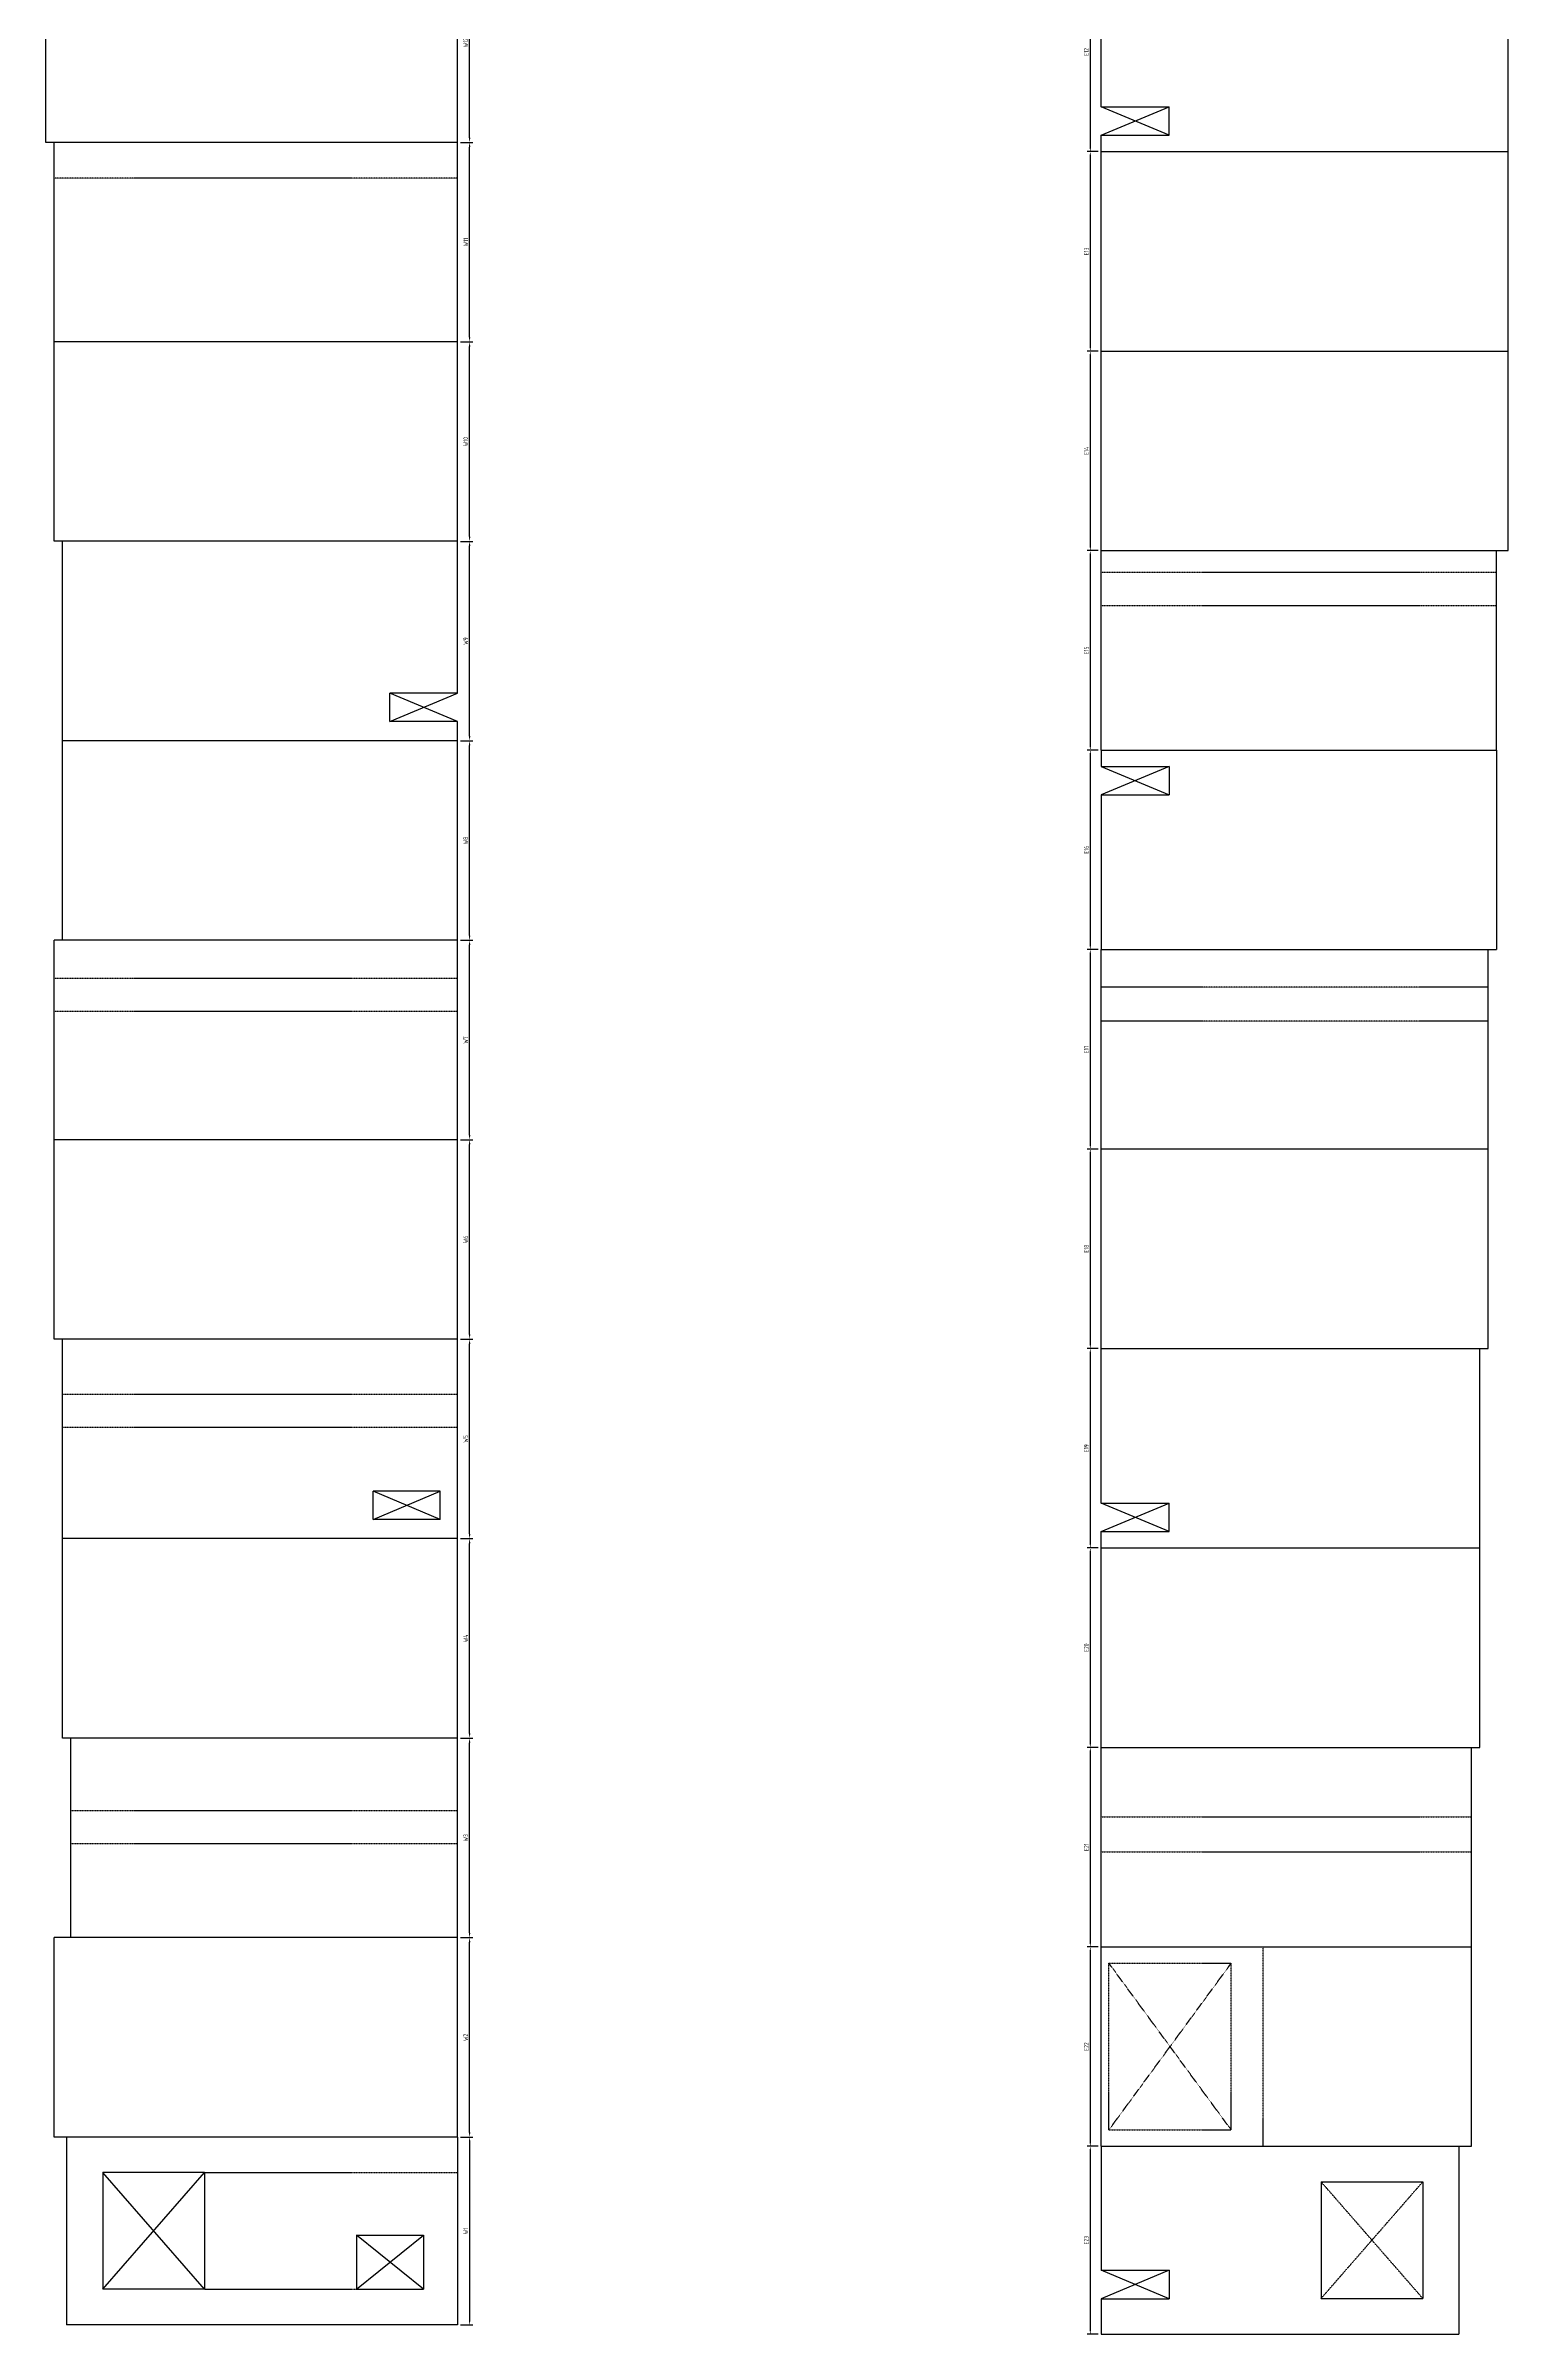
# Model space of a CAD drawing. Header units: inches. Extents: x -10781 to 50822, y -3854 to 38989.
# Drawn here: x -4145 to -2039, y 11462 to 14758 of the extents above; entities that cross this region are included whole.
import ezdxf

# ---------------------------------------------------------------- set-up
doc = ezdxf.new("R2010")
doc.units = ezdxf.units.IN
doc.header["$LTSCALE"] = 0.025
doc.header["$MEASUREMENT"] = 0
doc.linetypes.add('HIDDEN', pattern=[6, 3, -3])
doc.layers.get('Defpoints').update_dxf_attribs({"linetype": 'CONTINUOUS'})
for name, color, linetype in [('0-35', 3, 'CONTINUOUS'), ('0-50', 10, 'CONTINUOUS'), ('hidden', 7, 'HIDDEN')]:
    doc.layers.add(name, color=color, linetype=linetype)
doc.styles.add('AR', font='ARCHQUIK.shx', dxfattribs={"width": 0.8})
doc.dimstyles.new('CADS_DIM_48', dxfattribs={"dimscale": 48, "dimtxt": 0.09375, "dimasz": 0.09375, "dimexe": 0.0625, "dimexo": 0.0625, "dimgap": 0.09375, "dimtad": 0, "dimtih": 1, "dimtoh": 1, "dimzin": 1, "dimdsep": 46, "dimlunit": 4, "dimtxsty": 'AR', "dimblk": 'CLOSED', "dimcen": 0.1875, "dimadec": 0, "dimazin": 0, "dimtfac": 1, "dimtofl": 0, "dimtmove": 0, "dimatfit": 1, "dimldrblk": 'DOTBLANK', "dimfxl": 1, "dimtzin": 0, "dimarcsym": 0})

# ---------------------------------------------------------------- blocks, each defined once
blk = doc.blocks.new('*D168')
at = {"layer": '0-35', "color": 0, "lineweight": -2, "transparency": 16777216}
for p, q in [((-3547.9, 11746.4), (-3530.5, 11746.4)), ((-3535, 11739.7), (-3535, 11482.5)), ((-3547.9, 11475.8), (-3530.5, 11475.8))]:
    blk.add_line(p, q, dxfattribs=at)
at = {"layer": '0-35', "color": 0, "transparency": 16777216}
for points in [[(-3536.1, 11739.7), (-3533.9, 11739.7), (-3535, 11746.4)], [(-3536.1, 11482.5), (-3533.9, 11482.5), (-3535, 11475.8)]]:
    blk.add_solid(points, dxfattribs=at)
at = {"layer": 'Defpoints', "color": 0, "transparency": 16777216}
for p in [(-3552.4, 11746.4), (-3552.4, 11475.8), (-3535, 11475.8)]:
    blk.add_point(p, dxfattribs=at)
at = {"layer": '0-35', "color": 0, "transparency": 16777216, "insert": (-3540.6, 11611.1), "char_height": 6.75, "attachment_point": 5, "rotation": 90, "style": 'AR'}
blk.add_mtext('W1', dxfattribs=at)
blk = doc.blocks.new('_DotBlank')
at = {"layer": '0-35', "color": 0, "lineweight": -2}
blk.add_line((-0.5, 0), (-1, 0), dxfattribs=at)
blk.add_circle((0, 0), 0.5, dxfattribs=at)
blk = doc.blocks.new('*D169')
at = {"layer": '0-35', "color": 0, "lineweight": -2, "transparency": 16777216}
for p, q in [((-3547.9, 12033.7), (-3530.5, 12033.7)), ((-3535, 11753.2), (-3535, 12026.9)), ((-3547.9, 11746.4), (-3530.5, 11746.4))]:
    blk.add_line(p, q, dxfattribs=at)
at = {"layer": '0-35', "color": 0, "transparency": 16777216}
for points in [[(-3536.1, 12026.9), (-3533.9, 12026.9), (-3535, 12033.7)], [(-3536.1, 11753.2), (-3533.9, 11753.2), (-3535, 11746.4)]]:
    blk.add_solid(points, dxfattribs=at)
at = {"layer": 'Defpoints', "color": 0, "transparency": 16777216}
for p in [(-3552.4, 12033.7), (-3535, 12033.7), (-3552.4, 11746.4)]:
    blk.add_point(p, dxfattribs=at)
at = {"layer": '0-35', "color": 0, "transparency": 16777216, "insert": (-3540.6, 11890), "char_height": 6.75, "attachment_point": 5, "rotation": 90, "style": 'AR'}
blk.add_mtext('W2', dxfattribs=at)
blk = doc.blocks.new('*D170')
at = {"layer": '0-35', "color": 0, "lineweight": -2, "transparency": 16777216}
for p, q in [((-3547.9, 12320.9), (-3530.5, 12320.9)), ((-3535, 12040.4), (-3535, 12314.2)), ((-3547.9, 12033.7), (-3530.5, 12033.7))]:
    blk.add_line(p, q, dxfattribs=at)
at = {"layer": '0-35', "color": 0, "transparency": 16777216}
for points in [[(-3536.1, 12314.2), (-3533.9, 12314.2), (-3535, 12320.9)], [(-3536.1, 12040.4), (-3533.9, 12040.4), (-3535, 12033.7)]]:
    blk.add_solid(points, dxfattribs=at)
at = {"layer": 'Defpoints', "color": 0, "transparency": 16777216}
for p in [(-3552.4, 12320.9), (-3535, 12320.9), (-3552.4, 12033.7)]:
    blk.add_point(p, dxfattribs=at)
at = {"layer": '0-35', "color": 0, "transparency": 16777216, "insert": (-3540.6, 12177.3), "char_height": 6.75, "attachment_point": 5, "rotation": 90, "style": 'AR'}
blk.add_mtext('W3', dxfattribs=at)
blk = doc.blocks.new('*D171')
at = {"layer": '0-35', "color": 0, "lineweight": -2, "transparency": 16777216}
for p, q in [((-3547.9, 12608.2), (-3530.5, 12608.2)), ((-3535, 12327.7), (-3535, 12601.4)), ((-3547.9, 12320.9), (-3530.5, 12320.9))]:
    blk.add_line(p, q, dxfattribs=at)
at = {"layer": '0-35', "color": 0, "transparency": 16777216}
for points in [[(-3536.1, 12601.4), (-3533.9, 12601.4), (-3535, 12608.2)], [(-3536.1, 12327.7), (-3533.9, 12327.7), (-3535, 12320.9)]]:
    blk.add_solid(points, dxfattribs=at)
at = {"layer": 'Defpoints', "color": 0, "transparency": 16777216}
for p in [(-3552.4, 12608.2), (-3535, 12608.2), (-3552.4, 12320.9)]:
    blk.add_point(p, dxfattribs=at)
at = {"layer": '0-35', "color": 0, "transparency": 16777216, "insert": (-3540.6, 12464.5), "char_height": 6.75, "attachment_point": 5, "rotation": 90, "style": 'AR'}
blk.add_mtext('W4', dxfattribs=at)
blk = doc.blocks.new('*D172')
at = {"layer": '0-35', "color": 0, "lineweight": -2, "transparency": 16777216}
for p, q in [((-3547.9, 12895.4), (-3530.5, 12895.4)), ((-3535, 12614.9), (-3535, 12888.7)), ((-3547.9, 12608.2), (-3530.5, 12608.2))]:
    blk.add_line(p, q, dxfattribs=at)
at = {"layer": '0-35', "color": 0, "transparency": 16777216}
for points in [[(-3536.1, 12888.7), (-3533.9, 12888.7), (-3535, 12895.4)], [(-3536.1, 12614.9), (-3533.9, 12614.9), (-3535, 12608.2)]]:
    blk.add_solid(points, dxfattribs=at)
at = {"layer": 'Defpoints', "color": 0, "transparency": 16777216}
for p in [(-3552.4, 12895.4), (-3535, 12895.4), (-3552.4, 12608.2)]:
    blk.add_point(p, dxfattribs=at)
at = {"layer": '0-35', "color": 0, "transparency": 16777216, "insert": (-3540.6, 12751.8), "char_height": 6.75, "attachment_point": 5, "rotation": 90, "style": 'AR'}
blk.add_mtext('W5', dxfattribs=at)
blk = doc.blocks.new('*D173')
at = {"layer": '0-35', "color": 0, "lineweight": -2, "transparency": 16777216}
for p, q in [((-3547.9, 13182.7), (-3530.5, 13182.7)), ((-3535, 12902.2), (-3535, 13175.9)), ((-3547.9, 12895.4), (-3530.5, 12895.4))]:
    blk.add_line(p, q, dxfattribs=at)
at = {"layer": '0-35', "color": 0, "transparency": 16777216}
for points in [[(-3536.1, 13175.9), (-3533.9, 13175.9), (-3535, 13182.7)], [(-3536.1, 12902.2), (-3533.9, 12902.2), (-3535, 12895.4)]]:
    blk.add_solid(points, dxfattribs=at)
at = {"layer": 'Defpoints', "color": 0, "transparency": 16777216}
for p in [(-3552.4, 13182.7), (-3535, 13182.7), (-3552.4, 12895.4)]:
    blk.add_point(p, dxfattribs=at)
at = {"layer": '0-35', "color": 0, "transparency": 16777216, "insert": (-3540.6, 13039), "char_height": 6.75, "attachment_point": 5, "rotation": 90, "style": 'AR'}
blk.add_mtext('W6', dxfattribs=at)
blk = doc.blocks.new('*D174')
at = {"layer": '0-35', "color": 0, "lineweight": -2, "transparency": 16777216}
for p, q in [((-3547.9, 13469.9), (-3530.5, 13469.9)), ((-3535, 13189.4), (-3535, 13463.2)), ((-3547.9, 13182.7), (-3530.5, 13182.7))]:
    blk.add_line(p, q, dxfattribs=at)
at = {"layer": '0-35', "color": 0, "transparency": 16777216}
for points in [[(-3536.1, 13463.2), (-3533.9, 13463.2), (-3535, 13469.9)], [(-3536.1, 13189.4), (-3533.9, 13189.4), (-3535, 13182.7)]]:
    blk.add_solid(points, dxfattribs=at)
at = {"layer": 'Defpoints', "color": 0, "transparency": 16777216}
for p in [(-3552.4, 13469.9), (-3535, 13469.9), (-3552.4, 13182.7)]:
    blk.add_point(p, dxfattribs=at)
at = {"layer": '0-35', "color": 0, "transparency": 16777216, "insert": (-3540.6, 13326.3), "char_height": 6.75, "attachment_point": 5, "rotation": 90, "style": 'AR'}
blk.add_mtext('W7', dxfattribs=at)
blk = doc.blocks.new('*D175')
at = {"layer": '0-35', "color": 0, "lineweight": -2, "transparency": 16777216}
for p, q in [((-3547.9, 13757.2), (-3530.5, 13757.2)), ((-3535, 13476.7), (-3535, 13750.4)), ((-3547.9, 13469.9), (-3530.5, 13469.9))]:
    blk.add_line(p, q, dxfattribs=at)
at = {"layer": '0-35', "color": 0, "transparency": 16777216}
for points in [[(-3536.1, 13750.4), (-3533.9, 13750.4), (-3535, 13757.2)], [(-3536.1, 13476.7), (-3533.9, 13476.7), (-3535, 13469.9)]]:
    blk.add_solid(points, dxfattribs=at)
at = {"layer": 'Defpoints', "color": 0, "transparency": 16777216}
for p in [(-3552.4, 13757.2), (-3535, 13757.2), (-3552.4, 13469.9)]:
    blk.add_point(p, dxfattribs=at)
at = {"layer": '0-35', "color": 0, "transparency": 16777216, "insert": (-3540.6, 13613.5), "char_height": 6.75, "attachment_point": 5, "rotation": 90, "style": 'AR'}
blk.add_mtext('W8', dxfattribs=at)
blk = doc.blocks.new('*D176')
at = {"layer": '0-35', "color": 0, "lineweight": -2, "transparency": 16777216}
for p, q in [((-3547.9, 14044.4), (-3530.5, 14044.4)), ((-3535, 13763.9), (-3535, 14037.7)), ((-3547.9, 13757.2), (-3530.5, 13757.2))]:
    blk.add_line(p, q, dxfattribs=at)
at = {"layer": '0-35', "color": 0, "transparency": 16777216}
for points in [[(-3536.1, 14037.7), (-3533.9, 14037.7), (-3535, 14044.4)], [(-3536.1, 13763.9), (-3533.9, 13763.9), (-3535, 13757.2)]]:
    blk.add_solid(points, dxfattribs=at)
at = {"layer": 'Defpoints', "color": 0, "transparency": 16777216}
for p in [(-3552.4, 14044.4), (-3535, 14044.4), (-3552.4, 13757.2)]:
    blk.add_point(p, dxfattribs=at)
at = {"layer": '0-35', "color": 0, "transparency": 16777216, "insert": (-3540.6, 13900.8), "char_height": 6.75, "attachment_point": 5, "rotation": 90, "style": 'AR'}
blk.add_mtext('W9', dxfattribs=at)
blk = doc.blocks.new('*D177')
at = {"layer": '0-35', "color": 0, "lineweight": -2, "transparency": 16777216}
for p, q in [((-3547.9, 14331.7), (-3530.5, 14331.7)), ((-3535, 14051.2), (-3535, 14324.9)), ((-3547.9, 14044.4), (-3530.5, 14044.4))]:
    blk.add_line(p, q, dxfattribs=at)
at = {"layer": '0-35', "color": 0, "transparency": 16777216}
for points in [[(-3536.1, 14324.9), (-3533.9, 14324.9), (-3535, 14331.7)], [(-3536.1, 14051.2), (-3533.9, 14051.2), (-3535, 14044.4)]]:
    blk.add_solid(points, dxfattribs=at)
at = {"layer": 'Defpoints', "color": 0, "transparency": 16777216}
for p in [(-3552.4, 14331.7), (-3535, 14331.7), (-3552.4, 14044.4)]:
    blk.add_point(p, dxfattribs=at)
at = {"layer": '0-35', "color": 0, "transparency": 16777216, "insert": (-3540.6, 14188), "char_height": 6.75, "attachment_point": 5, "rotation": 90, "style": 'AR'}
blk.add_mtext('W10', dxfattribs=at)
blk = doc.blocks.new('*D178')
at = {"layer": '0-35', "color": 0, "lineweight": -2, "transparency": 16777216}
for p, q in [((-3547.9, 14618.9), (-3530.5, 14618.9)), ((-3535, 14338.4), (-3535, 14612.2)), ((-3547.9, 14331.7), (-3530.5, 14331.7))]:
    blk.add_line(p, q, dxfattribs=at)
at = {"layer": '0-35', "color": 0, "transparency": 16777216}
for points in [[(-3536.1, 14612.2), (-3533.9, 14612.2), (-3535, 14618.9)], [(-3536.1, 14338.4), (-3533.9, 14338.4), (-3535, 14331.7)]]:
    blk.add_solid(points, dxfattribs=at)
at = {"layer": 'Defpoints', "color": 0, "transparency": 16777216}
for p in [(-3552.4, 14618.9), (-3535, 14618.9), (-3552.4, 14331.7)]:
    blk.add_point(p, dxfattribs=at)
at = {"layer": '0-35', "color": 0, "transparency": 16777216, "insert": (-3540.6, 14475.3), "char_height": 6.75, "attachment_point": 5, "rotation": 90, "style": 'AR'}
blk.add_mtext('W11', dxfattribs=at)
blk = doc.blocks.new('*D179')
at = {"layer": '0-35', "color": 0, "lineweight": -2, "transparency": 16777216}
for p, q in [((-3547.9, 14906.2), (-3530.5, 14906.2)), ((-3535, 14625.7), (-3535, 14899.4)), ((-3547.9, 14618.9), (-3530.5, 14618.9))]:
    blk.add_line(p, q, dxfattribs=at)
at = {"layer": '0-35', "color": 0, "transparency": 16777216}
for points in [[(-3536.1, 14899.4), (-3533.9, 14899.4), (-3535, 14906.2)], [(-3536.1, 14625.7), (-3533.9, 14625.7), (-3535, 14618.9)]]:
    blk.add_solid(points, dxfattribs=at)
at = {"layer": 'Defpoints', "color": 0, "transparency": 16777216}
for p in [(-3552.4, 14906.2), (-3535, 14906.2), (-3552.4, 14618.9)]:
    blk.add_point(p, dxfattribs=at)
at = {"layer": '0-35', "color": 0, "transparency": 16777216, "insert": (-3540.6, 14762.5), "char_height": 6.75, "attachment_point": 5, "rotation": 90, "style": 'AR'}
blk.add_mtext('W12', dxfattribs=at)
blk = doc.blocks.new('*D201')
at = {"layer": '0-35', "color": 0, "lineweight": -2, "transparency": 16777216}
for p, q in [((-2629.8, 14892.8), (-2645.6, 14892.8)), ((-2641.1, 14886.1), (-2641.1, 14612.3)), ((-2629.8, 14605.6), (-2645.6, 14605.6))]:
    blk.add_line(p, q, dxfattribs=at)
at = {"layer": '0-35', "color": 0, "transparency": 16777216}
for points in [[(-2642.3, 14886.1), (-2640, 14886.1), (-2641.1, 14892.8)], [(-2642.3, 14612.3), (-2640, 14612.3), (-2641.1, 14605.6)]]:
    blk.add_solid(points, dxfattribs=at)
at = {"layer": 'Defpoints', "color": 0, "transparency": 16777216}
for p in [(-2625.3, 14892.8), (-2641.1, 14605.6), (-2625.3, 14605.6)]:
    blk.add_point(p, dxfattribs=at)
at = {"layer": '0-35', "color": 0, "transparency": 16777216, "insert": (-2646.8, 14749.2), "char_height": 6.75, "attachment_point": 5, "rotation": 90, "style": 'AR'}
blk.add_mtext('E12', dxfattribs=at)
blk = doc.blocks.new('*D202')
at = {"layer": '0-35', "color": 0, "lineweight": -2, "transparency": 16777216}
for p, q in [((-2629.8, 14605.6), (-2645.6, 14605.6)), ((-2641.1, 14598.8), (-2641.1, 14325.1)), ((-2629.8, 14318.3), (-2645.6, 14318.3))]:
    blk.add_line(p, q, dxfattribs=at)
at = {"layer": '0-35', "color": 0, "transparency": 16777216}
for points in [[(-2642.3, 14598.8), (-2640, 14598.8), (-2641.1, 14605.6)], [(-2642.3, 14325.1), (-2640, 14325.1), (-2641.1, 14318.3)]]:
    blk.add_solid(points, dxfattribs=at)
at = {"layer": 'Defpoints', "color": 0, "transparency": 16777216}
for p in [(-2625.3, 14605.6), (-2641.1, 14318.3), (-2625.3, 14318.3)]:
    blk.add_point(p, dxfattribs=at)
at = {"layer": '0-35', "color": 0, "transparency": 16777216, "insert": (-2646.8, 14461.9), "char_height": 6.75, "attachment_point": 5, "rotation": 90, "style": 'AR'}
blk.add_mtext('E13', dxfattribs=at)
blk = doc.blocks.new('*D203')
at = {"layer": '0-35', "color": 0, "lineweight": -2, "transparency": 16777216}
for p, q in [((-2629.8, 14318.3), (-2645.6, 14318.3)), ((-2641.1, 14311.6), (-2641.1, 14037.8)), ((-2629.8, 14031.1), (-2645.6, 14031.1))]:
    blk.add_line(p, q, dxfattribs=at)
at = {"layer": '0-35', "color": 0, "transparency": 16777216}
for points in [[(-2642.3, 14311.6), (-2640, 14311.6), (-2641.1, 14318.3)], [(-2642.3, 14037.8), (-2640, 14037.8), (-2641.1, 14031.1)]]:
    blk.add_solid(points, dxfattribs=at)
at = {"layer": 'Defpoints', "color": 0, "transparency": 16777216}
for p in [(-2625.3, 14318.3), (-2641.1, 14031.1), (-2625.3, 14031.1)]:
    blk.add_point(p, dxfattribs=at)
at = {"layer": '0-35', "color": 0, "transparency": 16777216, "insert": (-2646.8, 14174.7), "char_height": 6.75, "attachment_point": 5, "rotation": 90, "style": 'AR'}
blk.add_mtext('E14', dxfattribs=at)
blk = doc.blocks.new('*D204')
at = {"layer": '0-35', "color": 0, "lineweight": -2, "transparency": 16777216}
for p, q in [((-2629.8, 14031.1), (-2645.6, 14031.1)), ((-2641.1, 14024.3), (-2641.1, 13750.6)), ((-2629.8, 13743.8), (-2645.6, 13743.8))]:
    blk.add_line(p, q, dxfattribs=at)
at = {"layer": '0-35', "color": 0, "transparency": 16777216}
for points in [[(-2642.3, 14024.3), (-2640, 14024.3), (-2641.1, 14031.1)], [(-2642.3, 13750.6), (-2640, 13750.6), (-2641.1, 13743.8)]]:
    blk.add_solid(points, dxfattribs=at)
at = {"layer": 'Defpoints', "color": 0, "transparency": 16777216}
for p in [(-2625.3, 14031.1), (-2641.1, 13743.8), (-2625.3, 13743.8)]:
    blk.add_point(p, dxfattribs=at)
at = {"layer": '0-35', "color": 0, "transparency": 16777216, "insert": (-2646.8, 13887.4), "char_height": 6.75, "attachment_point": 5, "rotation": 90, "style": 'AR'}
blk.add_mtext('E15', dxfattribs=at)
blk = doc.blocks.new('*D205')
at = {"layer": '0-35', "color": 0, "lineweight": -2, "transparency": 16777216}
for p, q in [((-2629.8, 13743.8), (-2645.6, 13743.8)), ((-2641.1, 13737.1), (-2641.1, 13463.3)), ((-2629.8, 13456.6), (-2645.6, 13456.6))]:
    blk.add_line(p, q, dxfattribs=at)
at = {"layer": '0-35', "color": 0, "transparency": 16777216}
for points in [[(-2642.3, 13737.1), (-2640, 13737.1), (-2641.1, 13743.8)], [(-2642.3, 13463.3), (-2640, 13463.3), (-2641.1, 13456.6)]]:
    blk.add_solid(points, dxfattribs=at)
at = {"layer": 'Defpoints', "color": 0, "transparency": 16777216}
for p in [(-2625.3, 13743.8), (-2641.1, 13456.6), (-2625.3, 13456.6)]:
    blk.add_point(p, dxfattribs=at)
at = {"layer": '0-35', "color": 0, "transparency": 16777216, "insert": (-2646.8, 13600.2), "char_height": 6.75, "attachment_point": 5, "rotation": 90, "style": 'AR'}
blk.add_mtext('E16', dxfattribs=at)
blk = doc.blocks.new('*D206')
at = {"layer": '0-35', "color": 0, "lineweight": -2, "transparency": 16777216}
for p, q in [((-2629.8, 13456.6), (-2645.6, 13456.6)), ((-2641.1, 13449.8), (-2641.1, 13176.1)), ((-2629.8, 13169.3), (-2645.6, 13169.3))]:
    blk.add_line(p, q, dxfattribs=at)
at = {"layer": '0-35', "color": 0, "transparency": 16777216}
for points in [[(-2642.3, 13449.8), (-2640, 13449.8), (-2641.1, 13456.6)], [(-2642.3, 13176.1), (-2640, 13176.1), (-2641.1, 13169.3)]]:
    blk.add_solid(points, dxfattribs=at)
at = {"layer": 'Defpoints', "color": 0, "transparency": 16777216}
for p in [(-2625.3, 13456.6), (-2641.1, 13169.3), (-2625.3, 13169.3)]:
    blk.add_point(p, dxfattribs=at)
at = {"layer": '0-35', "color": 0, "transparency": 16777216, "insert": (-2646.8, 13312.9), "char_height": 6.75, "attachment_point": 5, "rotation": 90, "style": 'AR'}
blk.add_mtext('E17', dxfattribs=at)
blk = doc.blocks.new('*D207')
at = {"layer": '0-35', "color": 0, "lineweight": -2, "transparency": 16777216}
for p, q in [((-2629.8, 13169.3), (-2645.6, 13169.3)), ((-2641.1, 13162.6), (-2641.1, 12888.8)), ((-2629.8, 12882.1), (-2645.6, 12882.1))]:
    blk.add_line(p, q, dxfattribs=at)
at = {"layer": '0-35', "color": 0, "transparency": 16777216}
for points in [[(-2642.3, 13162.6), (-2640, 13162.6), (-2641.1, 13169.3)], [(-2642.3, 12888.8), (-2640, 12888.8), (-2641.1, 12882.1)]]:
    blk.add_solid(points, dxfattribs=at)
at = {"layer": 'Defpoints', "color": 0, "transparency": 16777216}
for p in [(-2625.3, 13169.3), (-2641.1, 12882.1), (-2625.3, 12882.1)]:
    blk.add_point(p, dxfattribs=at)
at = {"layer": '0-35', "color": 0, "transparency": 16777216, "insert": (-2646.8, 13025.7), "char_height": 6.75, "attachment_point": 5, "rotation": 90, "style": 'AR'}
blk.add_mtext('E18', dxfattribs=at)
blk = doc.blocks.new('*D208')
at = {"layer": '0-35', "color": 0, "lineweight": -2, "transparency": 16777216}
for p, q in [((-2629.8, 12882.1), (-2645.6, 12882.1)), ((-2641.1, 12875.3), (-2641.1, 12601.6)), ((-2629.8, 12594.8), (-2645.6, 12594.8))]:
    blk.add_line(p, q, dxfattribs=at)
at = {"layer": '0-35', "color": 0, "transparency": 16777216}
for points in [[(-2642.3, 12875.3), (-2640, 12875.3), (-2641.1, 12882.1)], [(-2642.3, 12601.6), (-2640, 12601.6), (-2641.1, 12594.8)]]:
    blk.add_solid(points, dxfattribs=at)
at = {"layer": 'Defpoints', "color": 0, "transparency": 16777216}
for p in [(-2625.3, 12882.1), (-2641.1, 12594.8), (-2625.3, 12594.8)]:
    blk.add_point(p, dxfattribs=at)
at = {"layer": '0-35', "color": 0, "transparency": 16777216, "insert": (-2646.8, 12738.4), "char_height": 6.75, "attachment_point": 5, "rotation": 90, "style": 'AR'}
blk.add_mtext('E19', dxfattribs=at)
blk = doc.blocks.new('*D209')
at = {"layer": '0-35', "color": 0, "lineweight": -2, "transparency": 16777216}
for p, q in [((-2629.8, 12594.8), (-2645.6, 12594.8)), ((-2641.1, 12588.1), (-2641.1, 12314.3)), ((-2629.8, 12307.6), (-2645.6, 12307.6))]:
    blk.add_line(p, q, dxfattribs=at)
at = {"layer": '0-35', "color": 0, "transparency": 16777216}
for points in [[(-2642.3, 12588.1), (-2640, 12588.1), (-2641.1, 12594.8)], [(-2642.3, 12314.3), (-2640, 12314.3), (-2641.1, 12307.6)]]:
    blk.add_solid(points, dxfattribs=at)
at = {"layer": 'Defpoints', "color": 0, "transparency": 16777216}
for p in [(-2625.3, 12594.8), (-2641.1, 12307.6), (-2625.3, 12307.6)]:
    blk.add_point(p, dxfattribs=at)
at = {"layer": '0-35', "color": 0, "transparency": 16777216, "insert": (-2646.8, 12451.2), "char_height": 6.75, "attachment_point": 5, "rotation": 90, "style": 'AR'}
blk.add_mtext('E20', dxfattribs=at)
blk = doc.blocks.new('*D210')
at = {"layer": '0-35', "color": 0, "lineweight": -2, "transparency": 16777216}
for p, q in [((-2629.8, 12307.6), (-2645.6, 12307.6)), ((-2641.1, 12300.8), (-2641.1, 12027.1)), ((-2629.8, 12020.3), (-2645.6, 12020.3))]:
    blk.add_line(p, q, dxfattribs=at)
at = {"layer": '0-35', "color": 0, "transparency": 16777216}
for points in [[(-2642.3, 12300.8), (-2640, 12300.8), (-2641.1, 12307.6)], [(-2642.3, 12027.1), (-2640, 12027.1), (-2641.1, 12020.3)]]:
    blk.add_solid(points, dxfattribs=at)
at = {"layer": 'Defpoints', "color": 0, "transparency": 16777216}
for p in [(-2625.3, 12307.6), (-2641.1, 12020.3), (-2625.3, 12020.3)]:
    blk.add_point(p, dxfattribs=at)
at = {"layer": '0-35', "color": 0, "transparency": 16777216, "insert": (-2646.8, 12163.9), "char_height": 6.75, "attachment_point": 5, "rotation": 90, "style": 'AR'}
blk.add_mtext('E21', dxfattribs=at)
blk = doc.blocks.new('*D211')
at = {"layer": '0-35', "color": 0, "lineweight": -2, "transparency": 16777216}
for p, q in [((-2629.8, 12020.3), (-2645.6, 12020.3)), ((-2641.1, 12013.6), (-2641.1, 11739.8)), ((-2629.8, 11733.1), (-2645.6, 11733.1))]:
    blk.add_line(p, q, dxfattribs=at)
at = {"layer": '0-35', "color": 0, "transparency": 16777216}
for points in [[(-2642.3, 12013.6), (-2640, 12013.6), (-2641.1, 12020.3)], [(-2642.3, 11739.8), (-2640, 11739.8), (-2641.1, 11733.1)]]:
    blk.add_solid(points, dxfattribs=at)
at = {"layer": 'Defpoints', "color": 0, "transparency": 16777216}
for p in [(-2625.3, 12020.3), (-2641.1, 11733.1), (-2625.3, 11733.1)]:
    blk.add_point(p, dxfattribs=at)
at = {"layer": '0-35', "color": 0, "transparency": 16777216, "insert": (-2646.8, 11876.7), "char_height": 6.75, "attachment_point": 5, "rotation": 90, "style": 'AR'}
blk.add_mtext('E22', dxfattribs=at)
blk = doc.blocks.new('*D212')
at = {"layer": '0-35', "color": 0, "lineweight": -2, "transparency": 16777216}
for p, q in [((-2629.8, 11733.1), (-2645.6, 11733.1)), ((-2641.1, 11726.3), (-2641.1, 11469.2)), ((-2629.8, 11462.4), (-2645.6, 11462.4))]:
    blk.add_line(p, q, dxfattribs=at)
at = {"layer": '0-35', "color": 0, "transparency": 16777216}
for points in [[(-2642.3, 11726.3), (-2640, 11726.3), (-2641.1, 11733.1)], [(-2642.3, 11469.2), (-2640, 11469.2), (-2641.1, 11462.4)]]:
    blk.add_solid(points, dxfattribs=at)
at = {"layer": 'Defpoints', "color": 0, "transparency": 16777216}
for p in [(-2625.3, 11733.1), (-2641.1, 11462.4), (-2625.3, 11462.4)]:
    blk.add_point(p, dxfattribs=at)
at = {"layer": '0-35', "color": 0, "transparency": 16777216, "insert": (-2646.8, 11597.8), "char_height": 6.75, "attachment_point": 5, "rotation": 90, "style": 'AR'}
blk.add_mtext('E23', dxfattribs=at)

msp = doc.modelspace()

# ---------------------------------------------------------------- linework, layer by layer
at = {"layer": '0-35'}
for p, q in [((-4145.36541, 14618.91335), (-4145.36541, 14906.16335)), ((-3552.36541, 14618.91335), (-3552.36541, 14906.16335)), ((-2625.2863, 14670.1989), (-2625.2863, 14892.8239)), ((-2039.2863, 14605.5739), (-2039.2863, 14892.8239)), ((-2625.2863, 14670.1989), (-2527.7863, 14670.1989)), ((-2527.7863, 14629.1989), (-2527.7863, 14670.1989)), ((-3552.36541, 14618.91335), (-4145.36541, 14618.91335)), ((-3552.36541, 14618.91335), (-4133.36541, 14618.91335)), ((-4133.36541, 14331.66335), (-4133.36541, 14618.91335)), ((-3552.36541, 14331.66335), (-3552.36541, 14618.91335)), ((-2625.2863, 14629.1989), (-2527.7863, 14629.1989)), ((-2625.2863, 14605.5739), (-2625.2863, 14629.1989)), ((-2625.2863, 14605.5739), (-2039.2863, 14605.5739)), ((-2625.2863, 14318.3239), (-2625.2863, 14605.5739)), ((-2625.2863, 14605.5739), (-2039.2863, 14605.5739)), ((-2039.2863, 14318.3239), (-2039.2863, 14605.5739)), ((-3552.36541, 14331.66335), (-4133.36541, 14331.66335)), ((-4133.36541, 14044.41335), (-4133.36541, 14331.66335)), ((-3552.36541, 14331.66335), (-4133.36541, 14331.66335)), ((-3552.36541, 14044.41335), (-3552.36541, 14331.66335)), ((-2625.2863, 14318.3239), (-2039.2863, 14318.3239)), ((-2625.2863, 14318.3239), (-2039.2863, 14318.3239)), ((-2625.2863, 14031.0739), (-2625.2863, 14318.3239)), ((-2039.2863, 14031.0739), (-2039.2863, 14318.3239)), ((-3552.36541, 14044.41335), (-4133.36541, 14044.41335)), ((-3552.36541, 14044.41335), (-4121.36541, 14044.41335)), ((-4121.36541, 13757.16335), (-4121.36541, 14044.41335)), ((-3552.36541, 13825.78835), (-3552.36541, 14044.41335)), ((-2625.2863, 14031.0739), (-2039.2863, 14031.0739)), ((-2625.2863, 14031.0739), (-2056.2863, 14031.0739)), ((-2625.2863, 13743.8239), (-2625.2863, 14031.0739)), ((-2056.2863, 13743.8239), (-2056.2863, 14031.0739)), ((-3552.36541, 13825.78835), (-3649.86541, 13825.78835)), ((-3649.86541, 13784.78835), (-3649.86541, 13825.78835)), ((-3552.36541, 13784.78835), (-3649.86541, 13784.78835)), ((-3552.36541, 13757.16335), (-3552.36541, 13784.78835)), ((-3552.36541, 13757.16335), (-4121.36541, 13757.16335)), ((-4121.36541, 13469.91335), (-4121.36541, 13757.16335)), ((-3552.36541, 13757.16335), (-4121.36541, 13757.16335)), ((-3552.36541, 13469.91335), (-3552.36541, 13757.16335)), ((-2625.2863, 13743.8239), (-2056.2863, 13743.8239)), ((-2625.2863, 13743.8239), (-2056.2863, 13743.8239)), ((-2625.2863, 13743.8239), (-2625.2863, 13720.1989)), ((-2056.2863, 13743.8239), (-2056.2863, 13456.5739)), ((-2625.2863, 13720.1989), (-2527.7863, 13720.1989)), ((-2527.7863, 13720.1989), (-2527.7863, 13679.1989)), ((-2625.2863, 13679.1989), (-2527.7863, 13679.1989)), ((-2625.2863, 13679.1989), (-2625.2863, 13456.5739)), ((-3552.36541, 13469.91335), (-4133.36541, 13469.91335)), ((-4133.36541, 13182.66335), (-4133.36541, 13469.91335)), ((-3552.36541, 13469.91335), (-4121.36541, 13469.91335)), ((-3552.36541, 13182.66335), (-3552.36541, 13469.91335)), ((-2625.2863, 13456.5739), (-2056.2863, 13456.5739)), ((-2625.2863, 13456.5739), (-2068.2863, 13456.5739)), ((-2625.2863, 13169.3239), (-2625.2863, 13456.5739)), ((-2068.2863, 13169.3239), (-2068.2863, 13456.5739)), ((-3552.36541, 13182.66335), (-4133.36541, 13182.66335)), ((-4133.36541, 12895.41335), (-4133.36541, 13182.66335)), ((-3552.36541, 13182.66335), (-4133.36541, 13182.66335)), ((-3552.36541, 12895.41335), (-3552.36541, 13182.66335)), ((-2625.2863, 13169.3239), (-2068.2863, 13169.3239)), ((-2625.2863, 13169.3239), (-2068.2863, 13169.3239)), ((-2625.2863, 12882.0739), (-2625.2863, 13169.3239)), ((-2068.2863, 12882.0739), (-2068.2863, 13169.3239)), ((-3552.36541, 12895.41335), (-4133.36541, 12895.41335)), ((-3552.36541, 12895.41335), (-4121.36541, 12895.41335)), ((-4121.36541, 12608.16335), (-4121.36541, 12895.41335)), ((-3552.36541, 12608.16335), (-3552.36541, 12895.41335)), ((-2625.2863, 12882.0739), (-2080.2863, 12882.0739)), ((-2625.2863, 12659.4489), (-2625.2863, 12882.0739)), ((-2625.2863, 12882.0739), (-2068.2863, 12882.0739)), ((-2080.2863, 12594.8239), (-2080.2863, 12882.0739)), ((-3577.36541, 12676.78835), (-3673.86541, 12676.78835)), ((-3673.86541, 12635.78835), (-3673.86541, 12676.78835)), ((-3577.36541, 12635.78835), (-3577.36541, 12676.78835)), ((-2625.2863, 12659.4489), (-2527.7863, 12659.4489)), ((-2527.7863, 12618.4489), (-2527.7863, 12659.4489)), ((-3577.36541, 12635.78835), (-3673.86541, 12635.78835)), ((-3552.36541, 12608.16335), (-4121.36541, 12608.16335)), ((-4121.36541, 12320.91335), (-4121.36541, 12608.16335)), ((-3552.36541, 12608.16335), (-4121.36541, 12608.16335)), ((-3552.36541, 12320.91335), (-3552.36541, 12608.16335)), ((-2625.2863, 12618.4489), (-2527.7863, 12618.4489)), ((-2625.2863, 12594.8239), (-2625.2863, 12618.4489)), ((-2625.2863, 12594.8239), (-2080.2863, 12594.8239)), ((-2625.2863, 12594.8239), (-2080.2863, 12594.8239)), ((-2625.2863, 12307.5739), (-2625.2863, 12594.8239)), ((-2080.2863, 12307.5739), (-2080.2863, 12594.8239)), ((-3552.36541, 12320.91335), (-4121.36541, 12320.91335)), ((-3552.36541, 12320.91335), (-4109.36541, 12320.91335)), ((-4109.36541, 12033.66335), (-4109.36541, 12320.91335)), ((-3552.36541, 12033.66335), (-3552.36541, 12320.91335)), ((-2625.2863, 12307.5739), (-2080.2863, 12307.5739)), ((-2625.2863, 12307.5739), (-2092.2863, 12307.5739)), ((-2625.2863, 12020.3239), (-2625.2863, 12307.5739)), ((-2092.2863, 12020.3239), (-2092.2863, 12307.5739)), ((-3552.36541, 12033.66335), (-4133.36541, 12033.66335)), ((-4133.36541, 11746.41335), (-4133.36541, 12033.66335)), ((-3552.36541, 12033.66335), (-4109.36541, 12033.66335)), ((-3552.36541, 11746.41335), (-3552.36541, 12033.66335)), ((-2625.2863, 12020.3239), (-2092.2863, 12020.3239)), ((-2625.2863, 11733.0739), (-2625.2863, 12020.3239)), ((-2625.2863, 12020.3239), (-2092.2863, 12020.3239)), ((-2092.2863, 11733.0739), (-2092.2863, 12020.3239)), ((-3552.36541, 11746.41335), (-4133.36541, 11746.41335)), ((-3552.36541, 11746.41335), (-4115.36541, 11746.41335)), ((-4115.36541, 11746.41335), (-4115.36541, 11475.78835)), ((-3552.36541, 11746.41335), (-3552.36541, 11475.78835)), ((-2625.2863, 11733.0739), (-2110.2863, 11733.0739)), ((-2625.2863, 11733.0739), (-2625.2863, 11554.5739)), ((-2625.2863, 11733.0739), (-2092.2863, 11733.0739)), ((-2110.2863, 11733.0739), (-2110.2863, 11462.4489)), ((-3916.86541, 11695.28835), (-4063.36541, 11695.28835)), ((-4063.36541, 11695.28835), (-4063.36541, 11527.28835)), ((-3916.86541, 11695.28835), (-3916.86541, 11527.28835)), ((-2308.7863, 11681.9489), (-2162.2863, 11681.9489)), ((-2308.7863, 11681.9489), (-2308.7863, 11513.9489)), ((-2162.2863, 11681.9489), (-2162.2863, 11513.9489)), ((-3697.86541, 11605.28835), (-3697.86541, 11527.28835)), ((-3697.86541, 11605.28835), (-3601.36541, 11605.28835)), ((-3601.36541, 11605.28835), (-3601.36541, 11527.28835)), ((-2625.2863, 11554.5739), (-2527.7863, 11554.5739)), ((-2527.7863, 11554.5739), (-2527.7863, 11513.5739)), ((-3916.86541, 11527.28835), (-4063.36541, 11527.28835)), ((-3697.86541, 11527.28835), (-3601.36541, 11527.28835)), ((-2625.2863, 11513.5739), (-2527.7863, 11513.5739)), ((-2625.2863, 11513.5739), (-2625.2863, 11462.4489)), ((-2308.7863, 11513.9489), (-2162.2863, 11513.9489)), ((-3552.36541, 11475.78835), (-4115.36541, 11475.78835)), ((-2625.2863, 11462.4489), (-2110.2863, 11462.4489))]:
    msp.add_line(p, q, dxfattribs=at)
at = {"layer": '0-35', "color": 0, "linetype": 'HIDDEN', "ltscale": 2}
msp.add_line((-2392.2863, 11733.0739), (-2392.2863, 12020.3239), dxfattribs=at)
at = {"layer": '0-50'}
for p, q in [((-3649.86541, 13784.78835), (-3552.36541, 13825.78835)), ((-3552.36541, 13784.78835), (-3649.86541, 13825.78835)), ((-3673.86541, 12635.78835), (-3577.36541, 12676.78835)), ((-3577.36541, 12635.78835), (-3673.86541, 12676.78835)), ((-4063.36541, 11527.28835), (-3916.86541, 11695.28835)), ((-3916.86541, 11527.28835), (-4063.36541, 11695.28835)), ((-3697.86541, 11527.28835), (-3601.36541, 11605.28835)), ((-3601.36541, 11527.28835), (-3697.86541, 11605.28835))]:
    msp.add_line(p, q, dxfattribs=at)
for points in [[(-2527.7863, 14629.1989), (-2625.2863, 14670.1989)], [(-2625.2863, 14629.1989), (-2527.7863, 14670.1989)], [(-2527.7863, 13720.1989), (-2625.2863, 13679.1989)], [(-2625.2863, 13720.1989), (-2527.7863, 13679.1989)], [(-2527.7863, 12618.4489), (-2625.2863, 12659.4489)], [(-2625.2863, 12618.4489), (-2527.7863, 12659.4489)], [(-2527.7863, 11554.5739), (-2625.2863, 11513.5739)], [(-2527.7863, 11513.5739), (-2625.2863, 11554.5739)]]:
    msp.add_lwpolyline(points, dxfattribs=at)
at = {"layer": 'hidden'}
for p, q in [((-3552.36541, 14567.41335), (-4133.36541, 14567.41335)), ((-2625.2863, 14000.16374), (-2056.2863, 14000.16374)), ((-2625.2863, 13952.08976), (-2056.2863, 13952.08976)), ((-3552.36541, 13414.85085), (-4133.36541, 13414.85085)), ((-2068.2863, 13402.34952), (-2625.2863, 13402.34952)), ((-3552.36541, 13367.28835), (-4133.36541, 13367.28835)), ((-2068.2863, 13353.24018), (-2625.2863, 13353.24018)), ((-3552.36541, 12815.78835), (-4121.36541, 12815.78835)), ((-3552.36541, 12768.22585), (-4121.36541, 12768.22585)), ((-3552.36541, 12216.10085), (-4109.36541, 12216.10085)), ((-2625.2863, 12207.3239), (-2092.2863, 12207.3239)), ((-3552.36541, 12168.53835), (-4109.36541, 12168.53835)), ((-2625.2863, 12157.3239), (-2092.2863, 12157.3239)), ((-2614.2863, 11756.74669), (-2614.2863, 11996.67078)), ((-2614.2863, 11996.67078), (-2438.2863, 11996.67078)), ((-2438.2863, 11756.74669), (-2438.2863, 11996.67078)), ((-2614.2863, 11756.74669), (-2438.2863, 11756.74669)), ((-3916.86541, 11695.28835), (-3552.36541, 11695.28835)), ((-3916.86541, 11527.28835), (-3697.86541, 11527.28835))]:
    msp.add_line(p, q, dxfattribs=at)
for points in [[(-2438.2863, 11756.74669), (-2614.2863, 11996.67078)], [(-2614.2863, 11756.74669), (-2438.2863, 11996.67078)], [(-2162.2863, 11513.9489), (-2308.7863, 11681.9489)], [(-2308.7863, 11513.9489), (-2162.2863, 11681.9489)]]:
    msp.add_lwpolyline(points, dxfattribs=at)

# ---------------------------------------------------------------- dimensions: what is measured, and where the dimension line sits
at = {"layer": '0-35'}
for base, p1, p2, angle, text, override, picture, middle in [((-3534.9912, 14906.16335), (-3552.36541, 14618.91335), (-3552.36541, 14906.16335), 90, 'W12', {"dimscale": 72, "dimgap": 0.03125, "dimtad": 1, "dimtih": 0, "dimtoh": 0, "dimdec": 4, "dimtdec": 4, "dimtmove": 1}, '*D179', (-3540.6162, 14762.53835)), ((-2641.13878, 14605.5739), (-2625.2863, 14892.8239), (-2625.2863, 14605.5739), 270, 'E12', {"dimscale": 72, "dimgap": 0.03125, "dimtad": 1, "dimtih": 0, "dimtoh": 0, "dimdec": 4, "dimtdec": 4, "dimtmove": 1}, '*D201', (-2646.76378, 14749.1989)), ((-3534.9912, 14618.91335), (-3552.36541, 14331.66335), (-3552.36541, 14618.91335), 90, 'W11', {"dimscale": 72, "dimgap": 0.03125, "dimtad": 1, "dimtih": 0, "dimtoh": 0, "dimdec": 4, "dimtdec": 4, "dimtmove": 1}, '*D178', (-3540.6162, 14475.28835)), ((-2641.13878, 14318.3239), (-2625.2863, 14605.5739), (-2625.2863, 14318.3239), 270, 'E13', {"dimscale": 72, "dimgap": 0.03125, "dimtad": 1, "dimtih": 0, "dimtoh": 0, "dimdec": 4, "dimtdec": 4, "dimtmove": 1}, '*D202', (-2646.76378, 14461.9489)), ((-3534.9912, 14331.66335), (-3552.36541, 14044.41335), (-3552.36541, 14331.66335), 90, 'W10', {"dimscale": 72, "dimgap": 0.03125, "dimtad": 1, "dimtih": 0, "dimtoh": 0, "dimdec": 4, "dimtdec": 4, "dimtmove": 1}, '*D177', (-3540.6162, 14188.03835)), ((-2641.13878, 14031.0739), (-2625.2863, 14318.3239), (-2625.2863, 14031.0739), 270, 'E14', {"dimscale": 72, "dimgap": 0.03125, "dimtad": 1, "dimtih": 0, "dimtoh": 0, "dimdec": 4, "dimtdec": 4, "dimtmove": 1}, '*D203', (-2646.76378, 14174.6989)), ((-3534.9912, 14044.41335), (-3552.36541, 13757.16335), (-3552.36541, 14044.41335), 90, 'W9', {"dimscale": 72, "dimgap": 0.03125, "dimtad": 1, "dimtih": 0, "dimtoh": 0, "dimdec": 4, "dimtdec": 4, "dimtmove": 1}, '*D176', (-3540.6162, 13900.78835)), ((-2641.13878, 13743.8239), (-2625.2863, 14031.0739), (-2625.2863, 13743.8239), 270, 'E15', {"dimscale": 72, "dimgap": 0.03125, "dimtad": 1, "dimtih": 0, "dimtoh": 0, "dimdec": 4, "dimtdec": 4, "dimtmove": 1}, '*D204', (-2646.76378, 13887.4489)), ((-3534.9912, 13757.16335), (-3552.36541, 13469.91335), (-3552.36541, 13757.16335), 90, 'W8', {"dimscale": 72, "dimgap": 0.03125, "dimtad": 1, "dimtih": 0, "dimtoh": 0, "dimdec": 4, "dimtdec": 4, "dimtmove": 1}, '*D175', (-3540.6162, 13613.53835)), ((-2641.13878, 13456.5739), (-2625.2863, 13743.8239), (-2625.2863, 13456.5739), 270, 'E16', {"dimscale": 72, "dimgap": 0.03125, "dimtad": 1, "dimtih": 0, "dimtoh": 0, "dimdec": 4, "dimtdec": 4, "dimtmove": 1}, '*D205', (-2646.76378, 13600.1989)), ((-3534.9912, 13469.91335), (-3552.36541, 13182.66335), (-3552.36541, 13469.91335), 90, 'W7', {"dimscale": 72, "dimgap": 0.03125, "dimtad": 1, "dimtih": 0, "dimtoh": 0, "dimdec": 4, "dimtdec": 4, "dimtmove": 1}, '*D174', (-3540.6162, 13326.28835)), ((-2641.13878, 13169.3239), (-2625.2863, 13456.5739), (-2625.2863, 13169.3239), 270, 'E17', {"dimscale": 72, "dimgap": 0.03125, "dimtad": 1, "dimtih": 0, "dimtoh": 0, "dimdec": 4, "dimtdec": 4, "dimtmove": 1}, '*D206', (-2646.76378, 13312.9489)), ((-3534.9912, 13182.66335), (-3552.36541, 12895.41335), (-3552.36541, 13182.66335), 90, 'W6', {"dimscale": 72, "dimgap": 0.03125, "dimtad": 1, "dimtih": 0, "dimtoh": 0, "dimdec": 4, "dimtdec": 4, "dimtmove": 1}, '*D173', (-3540.6162, 13039.03835)), ((-2641.13878, 12882.0739), (-2625.2863, 13169.3239), (-2625.2863, 12882.0739), 270, 'E18', {"dimscale": 72, "dimgap": 0.03125, "dimtad": 1, "dimtih": 0, "dimtoh": 0, "dimdec": 4, "dimtdec": 4, "dimtmove": 1}, '*D207', (-2646.76378, 13025.6989)), ((-3534.9912, 12895.41335), (-3552.36541, 12608.16335), (-3552.36541, 12895.41335), 90, 'W5', {"dimscale": 72, "dimgap": 0.03125, "dimtad": 1, "dimtih": 0, "dimtoh": 0, "dimdec": 4, "dimtdec": 4, "dimtmove": 1}, '*D172', (-3540.6162, 12751.78835)), ((-2641.13878, 12594.8239), (-2625.2863, 12882.0739), (-2625.2863, 12594.8239), 270, 'E19', {"dimscale": 72, "dimgap": 0.03125, "dimtad": 1, "dimtih": 0, "dimtoh": 0, "dimdec": 4, "dimtdec": 4, "dimtmove": 1}, '*D208', (-2646.76378, 12738.4489)), ((-3534.9912, 12608.16335), (-3552.36541, 12320.91335), (-3552.36541, 12608.16335), 90, 'W4', {"dimscale": 72, "dimgap": 0.03125, "dimtad": 1, "dimtih": 0, "dimtoh": 0, "dimdec": 4, "dimtdec": 4, "dimtmove": 1}, '*D171', (-3540.6162, 12464.53835)), ((-2641.13878, 12307.5739), (-2625.2863, 12594.8239), (-2625.2863, 12307.5739), 270, 'E20', {"dimscale": 72, "dimgap": 0.03125, "dimtad": 1, "dimtih": 0, "dimtoh": 0, "dimdec": 4, "dimtdec": 4, "dimtmove": 1}, '*D209', (-2646.76378, 12451.1989)), ((-3534.9912, 12320.91335), (-3552.36541, 12033.66335), (-3552.36541, 12320.91335), 90, 'W3', {"dimscale": 72, "dimgap": 0.03125, "dimtad": 1, "dimtih": 0, "dimtoh": 0, "dimdec": 4, "dimtdec": 4, "dimtmove": 1}, '*D170', (-3540.6162, 12177.28835)), ((-2641.13878, 12020.3239), (-2625.2863, 12307.5739), (-2625.2863, 12020.3239), 270, 'E21', {"dimscale": 72, "dimgap": 0.03125, "dimtad": 1, "dimtih": 0, "dimtoh": 0, "dimdec": 4, "dimtdec": 4, "dimtmove": 1}, '*D210', (-2646.76378, 12163.9489)), ((-3534.9912, 12033.66335), (-3552.36541, 11746.41335), (-3552.36541, 12033.66335), 90, 'W2', {"dimscale": 72, "dimgap": 0.03125, "dimtad": 1, "dimtih": 0, "dimtoh": 0, "dimdec": 4, "dimtdec": 4, "dimtmove": 1}, '*D169', (-3540.6162, 11890.03835)), ((-2641.13878, 11733.0739), (-2625.2863, 12020.3239), (-2625.2863, 11733.0739), 270, 'E22', {"dimscale": 72, "dimgap": 0.03125, "dimtad": 1, "dimtih": 0, "dimtoh": 0, "dimdec": 4, "dimtdec": 4, "dimtmove": 1}, '*D211', (-2646.76378, 11876.6989)), ((-3534.9912, 11475.78835), (-3552.36541, 11746.41335), (-3552.36541, 11475.78835), 90, 'W1', {"dimscale": 72, "dimgap": 0.03125, "dimtad": 1, "dimtih": 0, "dimtoh": 0, "dimdec": 4, "dimtdec": 4}, '*D168', (-3540.6162, 11611.10085)), ((-2641.13878, 11462.4489), (-2625.2863, 11733.0739), (-2625.2863, 11462.4489), 270, 'E23', {"dimscale": 72, "dimgap": 0.03125, "dimtad": 1, "dimtih": 0, "dimtoh": 0, "dimdec": 4, "dimtdec": 4, "dimtmove": 1}, '*D212', (-2646.76378, 11597.7614))]:
    dim = msp.add_linear_dim(base=base, p1=p1, p2=p2, angle=angle, text=text, dimstyle='CADS_DIM_48', override=override, dxfattribs=at)
    dim.commit()
    dim.dimension.update_dxf_attribs({"geometry": picture, "text_midpoint": middle})

doc.saveas('drawing.dxf')
